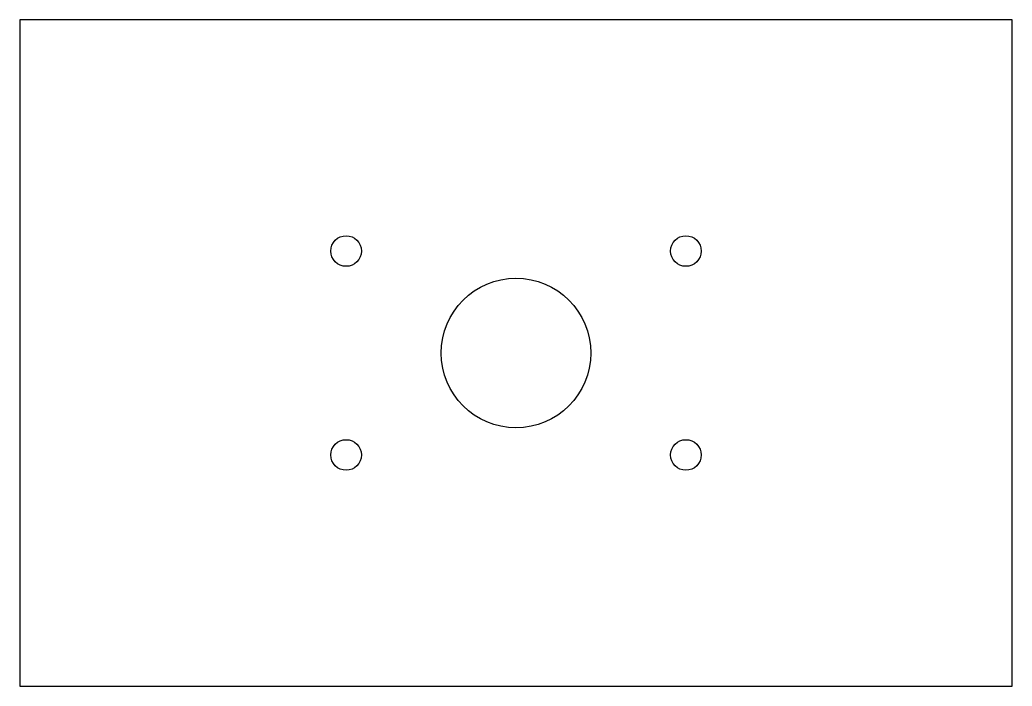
# Model space of a CAD drawing. Header units: metres. Extents: x 0 to 146, y 0 to 98.
import ezdxf

# ---------------------------------------------------------------- set-up
doc = ezdxf.new("R2010")
doc.units = ezdxf.units.M

msp = doc.modelspace()

# ---------------------------------------------------------------- linework, layer by layer
at = {"layer": 'CUT'}
msp.add_lwpolyline([(0, 0), (146, 0), (146, 98), (0, 98)], close=True, dxfattribs=at)
at = {"layer": 'CUTOUT'}
for centre, radius in [((48, 64), 2.25), ((98, 64), 2.25), ((73, 49), 11), ((48, 34), 2.25), ((98, 34), 2.25)]:
    msp.add_circle(centre, radius, dxfattribs=at)

doc.saveas('drawing.dxf')
